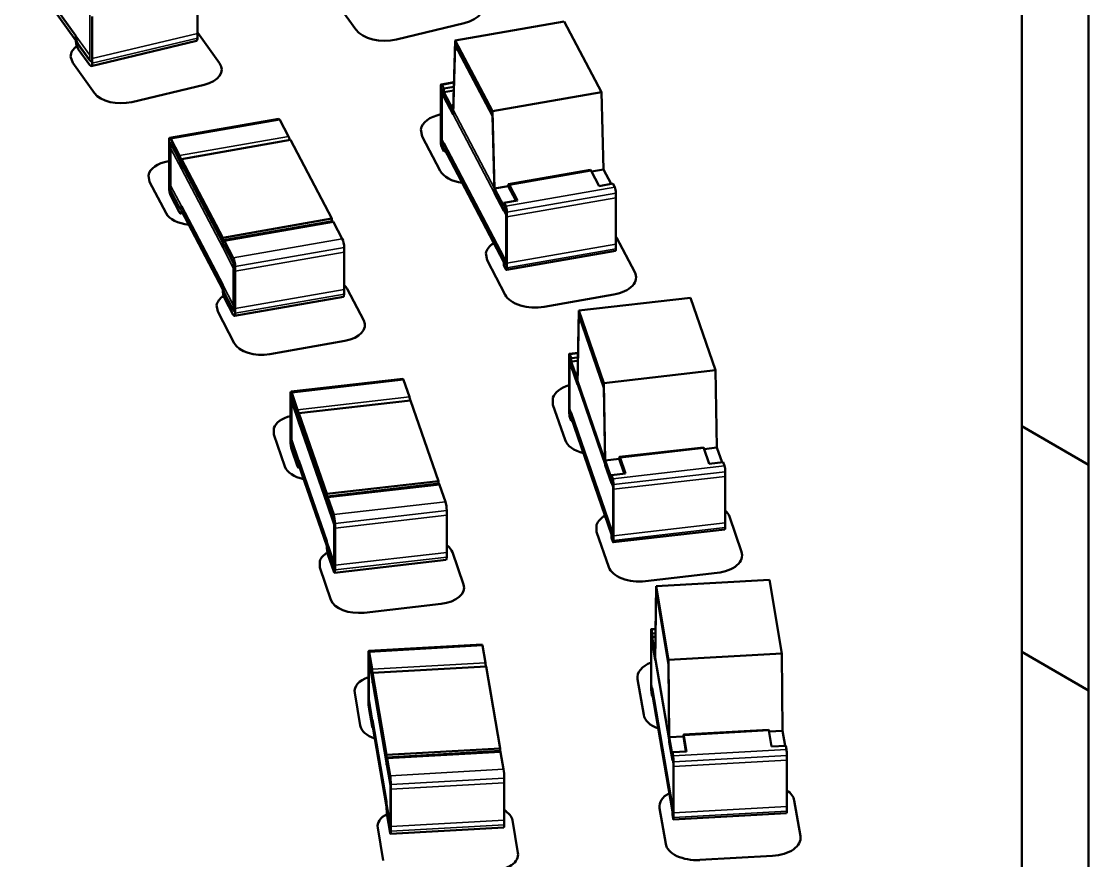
# Model space of a CAD drawing. Header units: inches. Extents: x -24.6 to 49, y -43 to 20.8.
# Drawn here: x 20.217 to 21.102, y 12.016 to 12.712 of the extents above; entities that cross this region are included whole.
import ezdxf

# ---------------------------------------------------------------- set-up
doc = ezdxf.new("R2010")
doc.units = ezdxf.units.IN
doc.header["$MEASUREMENT"] = 0
doc.layers.add('Visible (ANSI)', color=7, linetype='Continuous', lineweight=50)
doc.layers.add('Visible Narrow (ANSI)', color=7, linetype='Continuous', lineweight=35)

msp = doc.modelspace()

# ---------------------------------------------------------------- linework, layer by layer
at = {"layer": 'Visible (ANSI)'}
for p, q in [((21.10177, 13.73544), (21.10177, 11.62152)), ((21.04644, 12.91392), (21.04644, 11.60509)), ((20.21658, 12.76341), (20.26178, 12.70041)), ((20.21658, 12.75955), (20.26178, 12.69655)), ((20.36264, 12.70238), (20.36264, 12.7371)), ((20.36264, 12.69853), (20.36264, 12.73324)), ((20.49405, 12.70549), (20.47428, 12.73305)), ((20.27534, 12.68151), (20.27534, 12.71623)), ((20.27534, 12.67765), (20.27534, 12.71237)), ((20.66685, 12.71231), (20.57644, 12.69648)), ((20.66685, 12.71231), (20.69771, 12.65358)), ((20.36291, 12.70283), (20.38099, 12.67763)), ((20.58374, 12.71079), (20.52781, 12.69742)), ((20.27454, 12.67532), (20.36184, 12.69619)), ((20.57472, 12.63899), (20.57644, 12.69648)), ((20.57644, 12.69648), (20.60729, 12.63775)), ((20.26381, 12.69323), (20.27331, 12.68)), ((20.26381, 12.68938), (20.27331, 12.67615)), ((20.57472, 12.63513), (20.57644, 12.69262)), ((20.57644, 12.69262), (20.60729, 12.63389)), ((20.25925, 12.67804), (20.25745, 12.68326)), ((20.27733, 12.65284), (20.25925, 12.67804)), ((20.36821, 12.65981), (20.30819, 12.64546)), ((20.56444, 12.61613), (20.56444, 12.65856)), ((20.56485, 12.66009), (20.57541, 12.66194)), ((20.56546, 12.6595), (20.56701, 12.65656)), ((20.56444, 12.61227), (20.56444, 12.6547)), ((20.56546, 12.65564), (20.56701, 12.6527)), ((20.57529, 12.65801), (20.56701, 12.65656)), ((20.56701, 12.65367), (20.56701, 12.65656)), ((20.56701, 12.65367), (20.5752, 12.6551)), ((20.56701, 12.65367), (20.57472, 12.63899)), ((20.56701, 12.64981), (20.56701, 12.6527)), ((20.56701, 12.64981), (20.57472, 12.63513)), ((20.69771, 12.65358), (20.60729, 12.63775)), ((20.69771, 12.65358), (20.69943, 12.58957)), ((20.60729, 12.63775), (20.60901, 12.57373)), ((20.60729, 12.63389), (20.60901, 12.56987)), ((20.33968, 12.61572), (20.43009, 12.63156)), ((20.43101, 12.63066), (20.43821, 12.61696)), ((20.54889, 12.61701), (20.5479, 12.62281)), ((20.34059, 12.61483), (20.34779, 12.60112)), ((20.34934, 12.59819), (20.43975, 12.61402)), ((20.43975, 12.61402), (20.47404, 12.54877)), ((20.56389, 12.58847), (20.54889, 12.61701)), ((20.33905, 12.57871), (20.33905, 12.61342)), ((20.33905, 12.57485), (20.33905, 12.60957)), ((20.34059, 12.61097), (20.34779, 12.59727)), ((20.56546, 12.61128), (20.56701, 12.60834)), ((20.56546, 12.60742), (20.56701, 12.60449)), ((20.56701, 12.61124), (20.61672, 12.51662)), ((20.56701, 12.60834), (20.56701, 12.61124)), ((20.56701, 12.60738), (20.61672, 12.51276)), ((20.56701, 12.60449), (20.56701, 12.60738)), ((20.33861, 12.59638), (20.33905, 12.59646)), ((20.34934, 12.59819), (20.38362, 12.53293)), ((20.34934, 12.59385), (20.34934, 12.59819)), ((20.5684, 12.60473), (20.56701, 12.60449)), ((20.34934, 12.59433), (20.38362, 12.52908)), ((20.34934, 12.58999), (20.34934, 12.59433)), ((20.62073, 12.57724), (20.68854, 12.58912)), ((20.68915, 12.58852), (20.69584, 12.5758)), ((20.69943, 12.58957), (20.68952, 12.58783)), ((20.69943, 12.58957), (20.70575, 12.57753)), ((20.32286, 12.57937), (20.32195, 12.58466)), ((20.33657, 12.55327), (20.32286, 12.57937)), ((20.34059, 12.57143), (20.34779, 12.55773)), ((20.62031, 12.57571), (20.60901, 12.57373)), ((20.60901, 12.57373), (20.61672, 12.55905)), ((20.60901, 12.56987), (20.61672, 12.55519)), ((20.62031, 12.57571), (20.62663, 12.56368)), ((20.62802, 12.56392), (20.62134, 12.57665)), ((20.69584, 12.5758), (20.70714, 12.57778)), ((20.70714, 12.57778), (20.70868, 12.57484)), ((20.70971, 12.52756), (20.70971, 12.56999)), ((20.34059, 12.56757), (20.34779, 12.55387)), ((20.61672, 12.56194), (20.62802, 12.56392)), ((20.61672, 12.56194), (20.61826, 12.55901)), ((20.61672, 12.56194), (20.61672, 12.55905)), ((20.70971, 12.5237), (20.70971, 12.56613)), ((20.34871, 12.55297), (20.35039, 12.55327)), ((20.34934, 12.55913), (20.38362, 12.49388)), ((20.34934, 12.55527), (20.38362, 12.49002)), ((20.61672, 12.55808), (20.61826, 12.55515)), ((20.61672, 12.55808), (20.61672, 12.55519)), ((20.61929, 12.51172), (20.61929, 12.55415)), ((20.38362, 12.53293), (20.47404, 12.54877)), ((20.38425, 12.53089), (20.47467, 12.54673)), ((20.47404, 12.54662), (20.47404, 12.54877)), ((20.47558, 12.54583), (20.48278, 12.53213)), ((20.61929, 12.50787), (20.61929, 12.5503)), ((20.38362, 12.52859), (20.38362, 12.53293)), ((20.38362, 12.52474), (20.38362, 12.52908)), ((20.38362, 12.52908), (20.38363, 12.52908)), ((20.38516, 12.53), (20.39236, 12.51629)), ((20.38516, 12.52614), (20.39236, 12.51244)), ((20.71026, 12.53304), (20.72526, 12.50449)), ((20.48433, 12.49014), (20.48433, 12.52485)), ((20.48433, 12.48628), (20.48433, 12.521)), ((20.60289, 12.51424), (20.6019, 12.52003)), ((20.61672, 12.51662), (20.61672, 12.51372)), ((20.61887, 12.50633), (20.70929, 12.52217)), ((20.39391, 12.4743), (20.39391, 12.50902)), ((20.61789, 12.48569), (20.60289, 12.51424)), ((20.61672, 12.51372), (20.61826, 12.51079)), ((20.61672, 12.51276), (20.61672, 12.50987)), ((20.61672, 12.50987), (20.61826, 12.50693)), ((20.39391, 12.47044), (20.39391, 12.50516)), ((20.4868, 12.4905), (20.50052, 12.4644)), ((20.38516, 12.4866), (20.39236, 12.4729)), ((20.38516, 12.48274), (20.39236, 12.46904)), ((20.39328, 12.46814), (20.4837, 12.48398)), ((20.70804, 12.48589), (20.65011, 12.47574)), ((20.77161, 12.48325), (20.67894, 12.47261)), ((20.77161, 12.48325), (20.79235, 12.42306)), ((20.37943, 12.4717), (20.37853, 12.47699)), ((20.67779, 12.4152), (20.67894, 12.47261)), ((20.67894, 12.47261), (20.69968, 12.41241)), ((20.39314, 12.4456), (20.37943, 12.4717)), ((20.67779, 12.41134), (20.67894, 12.46875)), ((20.67894, 12.46875), (20.69968, 12.40856)), ((20.48477, 12.44739), (20.42261, 12.4365)), ((20.67116, 12.43677), (20.67824, 12.43759)), ((20.67088, 12.39283), (20.67088, 12.43526)), ((20.67088, 12.38897), (20.67088, 12.4314)), ((20.67157, 12.43615), (20.6726, 12.43314)), ((20.67157, 12.43229), (20.6726, 12.42928)), ((20.67816, 12.43378), (20.6726, 12.43314)), ((20.6726, 12.43024), (20.6726, 12.43314)), ((20.6726, 12.43024), (20.6781, 12.43088)), ((20.6726, 12.43024), (20.67779, 12.4152)), ((20.6726, 12.42639), (20.6726, 12.42928)), ((20.6726, 12.42639), (20.67779, 12.41134)), ((20.79235, 12.42306), (20.69968, 12.41241)), ((20.79235, 12.42306), (20.7935, 12.35896)), ((20.44029, 12.40538), (20.53296, 12.41602)), ((20.53357, 12.41508), (20.53841, 12.40103)), ((20.69968, 12.41241), (20.70083, 12.34832)), ((20.43986, 12.36839), (20.43986, 12.40311)), ((20.44089, 12.40444), (20.44573, 12.39039)), ((20.69968, 12.40856), (20.70083, 12.34446)), ((20.43986, 12.36453), (20.43986, 12.39925)), ((20.44089, 12.40058), (20.44573, 12.38653)), ((20.44677, 12.38738), (20.53944, 12.39802)), ((20.53944, 12.39802), (20.56248, 12.33114)), ((20.65743, 12.39453), (20.65743, 12.40036)), ((20.66752, 12.36527), (20.65743, 12.39453)), ((20.44677, 12.38738), (20.46981, 12.3205)), ((20.44677, 12.38304), (20.44677, 12.38738)), ((20.67157, 12.38793), (20.6726, 12.38492)), ((20.67157, 12.38407), (20.6726, 12.38106)), ((20.6726, 12.38781), (20.70601, 12.29084)), ((20.6726, 12.38492), (20.6726, 12.38781)), ((20.6726, 12.38396), (20.70601, 12.28698)), ((20.6726, 12.38106), (20.6726, 12.38396)), ((20.42598, 12.3699), (20.42598, 12.37522)), ((20.44677, 12.38352), (20.46981, 12.31664)), ((20.44677, 12.37918), (20.44677, 12.38352)), ((20.67356, 12.38117), (20.6726, 12.38106)), ((21.04644, 12.37674), (21.10177, 12.34479)), ((20.4352, 12.34315), (20.42598, 12.3699)), ((20.44089, 12.36104), (20.44573, 12.34699)), ((20.44089, 12.35718), (20.44573, 12.34314)), ((20.7127, 12.35116), (20.78221, 12.35914)), ((20.78261, 12.35851), (20.7871, 12.34547)), ((20.7935, 12.35896), (20.78288, 12.35774)), ((20.7935, 12.35896), (20.79773, 12.34669)), ((20.44677, 12.34832), (20.46981, 12.28144)), ((20.71241, 12.34965), (20.70083, 12.34832)), ((20.71241, 12.34965), (20.71664, 12.33738)), ((20.7176, 12.33749), (20.71311, 12.35053)), ((20.44634, 12.3422), (20.44751, 12.34233)), ((20.44677, 12.34447), (20.46981, 12.27759)), ((20.70083, 12.34832), (20.70601, 12.33327)), ((20.70083, 12.34446), (20.70601, 12.32941)), ((20.7871, 12.34547), (20.79869, 12.3468)), ((20.79869, 12.3468), (20.79972, 12.34379)), ((20.46981, 12.3205), (20.56248, 12.33114)), ((20.56248, 12.32902), (20.56248, 12.33114)), ((20.70601, 12.33616), (20.7176, 12.33749)), ((20.70601, 12.33616), (20.70705, 12.33315)), ((20.70601, 12.33616), (20.70601, 12.33327)), ((20.70601, 12.3323), (20.70705, 12.32929)), ((20.70601, 12.3323), (20.70601, 12.32941)), ((20.80042, 12.29646), (20.80042, 12.33889)), ((20.80042, 12.2926), (20.80042, 12.33504)), ((20.47024, 12.31843), (20.56291, 12.32907)), ((20.56352, 12.32813), (20.56836, 12.31409)), ((20.70774, 12.28582), (20.70774, 12.32825)), ((20.70774, 12.28196), (20.70774, 12.32439)), ((20.46981, 12.31616), (20.46981, 12.3205)), ((20.46981, 12.3123), (20.46981, 12.31664)), ((20.46981, 12.31664), (20.46982, 12.31664)), ((20.47085, 12.31749), (20.47569, 12.30345)), ((20.47085, 12.31363), (20.47569, 12.29959)), ((20.5694, 12.27202), (20.5694, 12.30674)), ((20.47672, 12.26138), (20.47672, 12.2961)), ((20.5694, 12.26816), (20.5694, 12.30288)), ((20.80377, 12.30184), (20.81386, 12.27258)), ((20.47672, 12.25752), (20.47672, 12.29224)), ((20.69373, 12.2892), (20.69373, 12.29502)), ((20.70381, 12.25994), (20.69373, 12.2892)), ((20.70601, 12.29084), (20.70601, 12.28794)), ((20.70601, 12.28794), (20.70705, 12.28493)), ((20.70601, 12.28698), (20.70601, 12.28408)), ((20.70746, 12.28045), (20.80013, 12.29109)), ((20.70601, 12.28408), (20.70705, 12.28108)), ((20.47085, 12.27409), (20.47569, 12.26005)), ((20.47085, 12.27024), (20.47569, 12.25619)), ((20.57405, 12.27219), (20.58327, 12.24543)), ((20.464, 12.25955), (20.464, 12.26487)), ((20.47629, 12.25525), (20.56897, 12.26589)), ((20.47322, 12.2328), (20.464, 12.25955)), ((20.79356, 12.25504), (20.73419, 12.24822)), ((20.74237, 12.18665), (20.74294, 12.24401)), ((20.83698, 12.24936), (20.74294, 12.24401)), ((20.74294, 12.24401), (20.75336, 12.18294)), ((20.83698, 12.24936), (20.8474, 12.18828)), ((20.74237, 12.18279), (20.74294, 12.24016)), ((20.74294, 12.24016), (20.75336, 12.17908)), ((20.56471, 12.2294), (20.501, 12.22208)), ((20.73889, 12.16458), (20.73889, 12.20701)), ((20.73904, 12.20851), (20.74259, 12.20871)), ((20.73924, 12.20787), (20.73976, 12.20481)), ((20.73889, 12.16072), (20.73889, 12.20315)), ((20.73924, 12.20401), (20.73976, 12.20096)), ((20.74255, 12.20497), (20.73976, 12.20481)), ((20.73976, 12.20192), (20.73976, 12.20481)), ((20.73976, 12.20192), (20.74252, 12.20208)), ((20.73976, 12.20192), (20.74237, 12.18665)), ((20.73976, 12.19806), (20.73976, 12.20096)), ((20.73976, 12.19806), (20.74237, 12.18279)), ((20.50469, 12.19035), (20.59872, 12.19569)), ((20.50499, 12.18938), (20.50742, 12.17513)), ((20.59903, 12.19473), (20.60146, 12.18048)), ((21.04644, 12.1896), (21.10177, 12.15765)), ((20.50447, 12.15338), (20.50447, 12.18809)), ((20.50447, 12.14952), (20.50447, 12.18424)), ((20.50499, 12.18552), (20.50742, 12.17127)), ((20.8474, 12.18828), (20.75336, 12.18294)), ((20.75336, 12.18294), (20.75394, 12.11879)), ((20.8474, 12.18828), (20.84798, 12.12414)), ((20.50795, 12.17208), (20.60198, 12.17742)), ((20.50795, 12.17208), (20.51952, 12.10421)), ((20.50795, 12.16774), (20.50795, 12.17208)), ((20.60198, 12.17742), (20.61356, 12.10956)), ((20.75336, 12.17908), (20.75394, 12.11493)), ((20.50795, 12.16822), (20.51952, 12.10036)), ((20.50795, 12.16388), (20.50795, 12.16822)), ((20.73275, 12.13729), (20.72769, 12.16698)), ((20.49768, 12.12846), (20.49305, 12.15561)), ((20.60472, 12.16196), (20.60935, 12.13481)), ((20.73924, 12.15965), (20.73976, 12.1566)), ((20.73924, 12.15579), (20.73976, 12.15274)), ((20.73976, 12.15949), (20.75655, 12.06109)), ((20.73976, 12.1566), (20.73976, 12.15949)), ((20.73976, 12.15563), (20.75655, 12.05723)), ((20.73976, 12.15274), (20.73976, 12.15563)), ((20.50499, 12.14598), (20.50742, 12.13173)), ((20.74025, 12.15277), (20.73976, 12.15274)), ((20.50499, 12.14213), (20.50742, 12.12788)), ((20.50795, 12.13302), (20.51952, 12.06516)), ((20.50795, 12.12916), (20.51952, 12.0613)), ((20.50773, 12.12691), (20.50832, 12.12694)), ((20.7657, 12.11946), (20.75394, 12.11879)), ((20.75394, 12.11879), (20.75655, 12.10352)), ((20.7657, 12.11946), (20.76781, 12.10705)), ((20.76584, 12.12096), (20.83637, 12.12497)), ((20.7683, 12.10708), (20.76604, 12.12032)), ((20.83657, 12.12433), (20.83883, 12.11109)), ((20.84798, 12.12414), (20.83671, 12.1235)), ((20.84798, 12.12414), (20.85009, 12.11173)), ((20.51952, 12.10421), (20.61356, 12.10956)), ((20.61356, 12.10746), (20.61356, 12.10956)), ((20.75394, 12.11493), (20.75655, 12.09966)), ((20.83883, 12.11109), (20.85058, 12.11176)), ((20.85058, 12.11176), (20.8511, 12.10871)), ((20.51952, 12.09987), (20.51952, 12.10421)), ((20.51974, 12.10213), (20.61377, 12.10747)), ((20.52004, 12.10116), (20.52247, 12.08691)), ((20.61408, 12.10651), (20.61651, 12.09226)), ((20.75655, 12.10641), (20.7683, 12.10708)), ((20.75655, 12.10641), (20.75707, 12.10336)), ((20.75655, 12.10641), (20.75655, 12.10352)), ((20.75655, 12.10256), (20.75707, 12.0995)), ((20.75655, 12.10256), (20.75655, 12.09966)), ((20.85145, 12.06135), (20.85145, 12.10378)), ((20.51952, 12.09602), (20.51952, 12.10036)), ((20.51952, 12.10036), (20.51953, 12.10036)), ((20.52004, 12.0973), (20.52247, 12.08305)), ((20.75742, 12.056), (20.75742, 12.09843)), ((20.75742, 12.05214), (20.75742, 12.09457)), ((20.85145, 12.05749), (20.85145, 12.09992)), ((20.61703, 12.05014), (20.61703, 12.08486)), ((20.523, 12.0448), (20.523, 12.07951)), ((20.523, 12.04094), (20.523, 12.07566)), ((20.61703, 12.04629), (20.61703, 12.081)), ((20.85759, 12.06645), (20.86265, 12.03676)), ((20.52004, 12.05776), (20.52247, 12.04351)), ((20.75099, 12.03041), (20.74592, 12.0601)), ((20.75655, 12.06109), (20.75655, 12.0582)), ((20.75655, 12.0582), (20.75707, 12.05514)), ((20.75655, 12.05723), (20.75655, 12.05434)), ((20.52004, 12.05391), (20.52247, 12.03965)), ((20.62382, 12.04999), (20.62845, 12.02284)), ((20.75655, 12.05434), (20.75707, 12.05128)), ((20.75727, 12.05064), (20.8513, 12.05599)), ((20.51678, 12.01649), (20.51215, 12.04364)), ((20.52278, 12.03869), (20.61681, 12.04403)), ((20.83947, 12.02045), (20.77923, 12.01703))]:
    msp.add_line(p, q, dxfattribs=at)
for centre, major_axis, ratio, start_param, end_param in [((20.57385, 12.72457), (0.02584, 0), 0.57735, 5.105089, 6.675885), ((20.34109, 12.69761), (0.02362, 0), 0.57735, 0.392702, 0.422), ((20.51792, 12.7112), (-0.02584, 0), 0.57735, 0.3927, 1.963496), ((20.26381, 12.69757), (0.00124, -0.00517), 0.31246, 4.059125, 5.629922), ((20.26381, 12.69372), (0.00124, -0.00517), 0.31246, 4.059125, 5.629922), ((20.3606, 12.70136), (0.00124, -0.00517), 0.31246, 0, 0.917533), ((20.28107, 12.68326), (-0.02362, 0), 0.57735, 5.607017, 6.283175), ((20.27331, 12.68434), (0.00124, -0.00517), 0.31246, 5.629922, 7.200718), ((20.27331, 12.68049), (0.00124, -0.00517), 0.31246, 5.629922, 7.200718), ((20.35917, 12.67241), (0.02362, 0), 0.57735, 5.105098, 6.675872), ((20.56546, 12.6566), (-0.00061, 0.00349), 0.237016, 5.64681, 7.217607), ((20.29915, 12.65806), (-0.02362, 0), 0.57735, 0.392702, 1.96349), ((20.56546, 12.65275), (-0.00061, 0.00349), 0.237016, 5.64681, 7.217607), ((20.43101, 12.62632), (-0.00092, 0.00524), 0.237016, 5.64681, 6.283185), ((20.57361, 12.62134), (-0.02584, 0), 0.57735, 5.075455, 6.185017), ((20.34059, 12.61049), (-0.00092, 0.00524), 0.237016, 5.64681, 7.217607), ((20.43821, 12.61262), (-0.00092, 0.00524), 0.237016, 4.923935, 5.64681), ((20.56546, 12.61417), (0.00061, -0.00349), 0.237016, 4.076014, 5.64681), ((20.34059, 12.60663), (-0.00092, 0.00524), 0.237016, 5.64681, 7.217607), ((20.56546, 12.61032), (0.00061, -0.00349), 0.237016, 4.076014, 5.64681), ((20.34546, 12.58333), (-0.02362, 0), 0.57735, 5.006908, 6.185014), ((20.34779, 12.59678), (-0.00092, 0.00524), 0.237016, 4.076014, 5.64681), ((20.34779, 12.59293), (-0.00092, 0.00524), 0.237016, 4.076014, 5.64681), ((20.58861, 12.5928), (-0.02584, 0), 0.57735, 0.294516, 1.322696), ((20.68915, 12.58563), (-0.00061, 0.00349), 0.237016, 5.64681, 6.283185), ((20.34059, 12.57577), (0.00092, -0.00524), 0.237016, 4.076014, 5.64681), ((20.34059, 12.57191), (0.00092, -0.00524), 0.237016, 4.076014, 5.64681), ((20.62134, 12.57375), (-0.00061, 0.00349), 0.237016, 5.64681, 7.217607), ((20.70868, 12.57195), (-0.00061, 0.00349), 0.237016, 4.076014, 5.64681), ((20.35918, 12.55723), (-0.02362, 0), 0.57735, 0.294533, 1.409426), ((20.34779, 12.56207), (0.00092, -0.00524), 0.237016, 5.64681, 7.217607), ((20.34779, 12.55821), (0.00092, -0.00524), 0.237016, 5.64681, 7.217607), ((20.61826, 12.55611), (-0.00061, 0.00349), 0.237016, 4.076014, 5.64681), ((20.61826, 12.55225), (-0.00061, 0.00349), 0.237016, 4.076014, 5.64681), ((20.47558, 12.54149), (-0.00092, 0.00524), 0.237016, 5.64681, 6.283185), ((20.38516, 12.52566), (-0.00092, 0.00524), 0.237016, 5.64681, 7.217607), ((20.38516, 12.5218), (-0.00092, 0.00524), 0.237016, 5.64681, 7.217607), ((20.48278, 12.52779), (-0.00092, 0.00524), 0.237016, 4.076014, 5.64681), ((20.62761, 12.51857), (-0.02584, 0), 0.57735, 5.549541, 6.185017), ((20.68554, 12.52871), (0.02584, 0), 0.57735, 0.294516, 0.360499), ((20.70868, 12.52566), (0.00061, -0.00349), 0.237016, 0, 0.934421), ((20.39236, 12.51195), (-0.00092, 0.00524), 0.237016, 4.076014, 5.64681), ((20.39236, 12.5081), (-0.00092, 0.00524), 0.237016, 4.076014, 5.64681), ((20.61826, 12.51368), (0.00061, -0.00349), 0.237016, 5.64681, 7.217607), ((20.61826, 12.50982), (0.00061, -0.00349), 0.237016, 5.64681, 7.217607), ((20.70054, 12.50016), (0.02584, 0), 0.57735, 5.006909, 6.577711), ((20.38516, 12.49094), (0.00092, -0.00524), 0.237016, 4.076014, 5.64681), ((20.38516, 12.48708), (0.00092, -0.00524), 0.237016, 4.076014, 5.64681), ((20.4642, 12.48654), (0.02362, 0), 0.57735, 0.294533, 0.550841), ((20.40203, 12.47566), (-0.02362, 0), 0.57735, 5.554697, 6.185014), ((20.48278, 12.48921), (0.00092, -0.00524), 0.237016, 0, 0.934421), ((20.64261, 12.49002), (-0.02584, 0), 0.57735, 0.294516, 1.865335), ((20.39236, 12.47724), (0.00092, -0.00524), 0.237016, 5.64681, 7.217607), ((20.39236, 12.47338), (0.00092, -0.00524), 0.237016, 5.64681, 7.217607), ((20.47791, 12.46044), (0.02362, 0), 0.57735, 5.006922, 6.577703), ((20.41575, 12.44955), (-0.02362, 0), 0.57735, 0.294533, 1.865314), ((20.67157, 12.43325), (-0.0004, 0.00352), 0.159291, 5.65853, 7.229327), ((20.67157, 12.4294), (-0.0004, 0.00352), 0.159291, 5.65853, 7.229327), ((20.53357, 12.41074), (-0.00061, 0.00528), 0.159291, 5.65853, 6.283185), ((20.68277, 12.39744), (-0.02584, 0), 0.57735, 5.191031, 6.086839), ((20.44089, 12.4001), (-0.00061, 0.00528), 0.159291, 5.65853, 7.229327), ((20.44089, 12.39624), (-0.00061, 0.00528), 0.159291, 5.65853, 7.229327), ((20.53841, 12.39669), (-0.00061, 0.00528), 0.159291, 4.940715, 5.65853), ((20.67157, 12.39082), (0.0004, -0.00352), 0.159291, 4.087734, 5.65853), ((20.44915, 12.37256), (-0.02362, 0), 0.57735, 5.116841, 6.086833), ((20.44573, 12.38605), (-0.00061, 0.00528), 0.159291, 4.087734, 5.65853), ((20.44573, 12.38219), (-0.00061, 0.00528), 0.159291, 4.087734, 5.65853), ((20.67157, 12.38696), (0.0004, -0.00352), 0.159291, 4.087734, 5.65853), ((20.44089, 12.36538), (0.00061, -0.00528), 0.159291, 4.087734, 5.65853), ((20.44089, 12.36152), (0.00061, -0.00528), 0.159291, 4.087734, 5.65853), ((20.69286, 12.36818), (-0.02584, 0), 0.57735, 0.196347, 1.169679), ((20.78261, 12.35562), (-0.0004, 0.00352), 0.159291, 5.65853, 6.283185), ((20.44573, 12.35133), (0.00061, -0.00528), 0.159291, 5.65853, 7.229327), ((20.71311, 12.34764), (-0.0004, 0.00352), 0.159291, 5.65853, 7.229327), ((20.45837, 12.34581), (-0.02362, 0), 0.57735, 0.196351, 1.24257), ((20.44573, 12.34748), (0.00061, -0.00528), 0.159291, 5.65853, 7.229327), ((20.79972, 12.3409), (-0.0004, 0.00352), 0.159291, 4.087734, 5.65853), ((20.70705, 12.33026), (-0.0004, 0.00352), 0.159291, 4.087734, 5.65853), ((20.56352, 12.32379), (-0.00061, 0.00528), 0.159291, 5.65853, 6.283185), ((20.70705, 12.3264), (-0.0004, 0.00352), 0.159291, 4.087734, 5.65853), ((20.47085, 12.31315), (-0.00061, 0.00528), 0.159291, 5.65853, 7.229327), ((20.47085, 12.30929), (-0.00061, 0.00528), 0.159291, 5.65853, 7.229327), ((20.56836, 12.30975), (-0.00061, 0.00528), 0.159291, 4.087734, 5.65853), ((20.77843, 12.29893), (0.02584, 0), 0.57735, 0.196347, 0.553373), ((20.47569, 12.29911), (-0.00061, 0.00528), 0.159291, 4.087734, 5.65853), ((20.47569, 12.29525), (-0.00061, 0.00528), 0.159291, 4.087734, 5.65853), ((20.71907, 12.29211), (-0.02584, 0), 0.57735, 5.5062, 6.086839), ((20.79972, 12.29461), (0.0004, -0.00352), 0.159291, 0, 0.946141), ((20.47085, 12.27843), (0.00061, -0.00528), 0.159291, 4.087734, 5.65853), ((20.47085, 12.27458), (0.00061, -0.00528), 0.159291, 4.087734, 5.65853), ((20.55088, 12.26953), (0.02362, 0), 0.57735, 0.196351, 0.670204), ((20.70705, 12.28783), (0.0004, -0.00352), 0.159291, 5.65853, 7.229327), ((20.70705, 12.28397), (0.0004, -0.00352), 0.159291, 5.65853, 7.229327), ((20.48717, 12.26221), (-0.02362, 0), 0.57735, 5.50022, 6.086833), ((20.78852, 12.26967), (0.02584, 0), 0.57735, 4.908736, 6.479537), ((20.47569, 12.26439), (0.00061, -0.00528), 0.159291, 5.65853, 7.229327), ((20.56836, 12.27117), (0.00061, -0.00528), 0.159291, 0, 0.946141), ((20.72915, 12.26285), (-0.02584, 0), 0.57735, 0.196347, 1.767148), ((20.47569, 12.26053), (0.00061, -0.00528), 0.159291, 5.65853, 7.229327), ((20.5601, 12.24277), (0.02362, 0), 0.57735, 4.908752, 6.479522), ((20.49639, 12.23546), (-0.02362, 0), 0.57735, 0.196351, 1.767145), ((20.73924, 12.20498), (-0.0002, 0.00354), 0.080031, 5.665428, 7.236225), ((20.73924, 12.20112), (-0.0002, 0.00354), 0.080031, 5.665428, 7.236225), ((20.50499, 12.18504), (-0.0003, 0.00531), 0.080031, 5.665428, 7.236225), ((20.59903, 12.19039), (-0.0003, 0.00531), 0.080031, 5.665428, 6.283185), ((20.50499, 12.18118), (-0.0003, 0.00531), 0.080031, 5.665428, 7.236225), ((20.60146, 12.17614), (-0.0003, 0.00531), 0.080031, 4.950607, 5.665428), ((20.7534, 12.16845), (-0.02584, 0), 0.57735, 5.308653, 6.381373), ((20.50742, 12.17079), (-0.0003, 0.00531), 0.080031, 4.094632, 5.665428), ((20.51656, 12.15695), (-0.02362, 0), 0.57735, 5.249571, 6.38136), ((20.50742, 12.16693), (-0.0003, 0.00531), 0.080031, 4.094632, 5.665428), ((20.58121, 12.16062), (0.02362, 0), 0.57735, 0.098185, 0.189841), ((20.73924, 12.16254), (0.0002, -0.00354), 0.080031, 4.094632, 5.665428), ((20.73924, 12.15869), (0.0002, -0.00354), 0.080031, 4.094632, 5.665428), ((20.50499, 12.15032), (0.0003, -0.00531), 0.080031, 4.094632, 5.665428), ((20.50499, 12.14647), (0.0003, -0.00531), 0.080031, 4.094632, 5.665428), ((20.75847, 12.13876), (-0.02584, 0), 0.57735, 0.098162, 1.013397), ((20.52119, 12.1298), (-0.02362, 0), 0.57735, 0.098185, 1.071418), ((20.50742, 12.13607), (0.0003, -0.00531), 0.080031, 5.665428, 7.236225), ((20.50742, 12.13222), (0.0003, -0.00531), 0.080031, 5.665428, 7.236225), ((20.58584, 12.13348), (0.02362, 0), 0.57735, 0.006543, 0.098175), ((20.76604, 12.11742), (-0.0002, 0.00354), 0.080031, 5.665428, 7.236225), ((20.83657, 12.12143), (-0.0002, 0.00354), 0.080031, 5.665428, 6.283185), ((20.52004, 12.09682), (-0.0003, 0.00531), 0.080031, 5.665428, 7.236225), ((20.61408, 12.10217), (-0.0003, 0.00531), 0.080031, 5.665428, 6.283185), ((20.75707, 12.10047), (-0.0002, 0.00354), 0.080031, 4.094632, 5.665428), ((20.8511, 12.10581), (-0.0002, 0.00354), 0.080031, 4.094632, 5.665428), ((20.52004, 12.09296), (-0.0003, 0.00531), 0.080031, 5.665428, 7.236225), ((20.61651, 12.08792), (-0.0003, 0.00531), 0.080031, 4.094632, 5.665428), ((20.75707, 12.09661), (-0.0002, 0.00354), 0.080031, 4.094632, 5.665428), ((20.52247, 12.08257), (-0.0003, 0.00531), 0.080031, 4.094632, 5.665428), ((20.52247, 12.07871), (-0.0003, 0.00531), 0.080031, 4.094632, 5.665428), ((20.83187, 12.06499), (0.02584, 0), 0.57735, 0.098162, 0.711173), ((20.52004, 12.0621), (0.0003, -0.00531), 0.080031, 4.094632, 5.665428), ((20.77163, 12.06156), (-0.02584, 0), 0.57735, 5.466134, 6.381373), ((20.52004, 12.05825), (0.0003, -0.00531), 0.080031, 4.094632, 5.665428), ((20.60031, 12.04865), (0.02362, 0), 0.57735, 0.098185, 0.784486), ((20.8511, 12.05952), (0.0002, -0.00354), 0.080031, 0, 0.953039), ((20.53566, 12.04497), (-0.02362, 0), 0.57735, 5.444297, 6.38136), ((20.75707, 12.05803), (0.0002, -0.00354), 0.080031, 5.665428, 7.236225), ((20.75707, 12.05418), (0.0002, -0.00354), 0.080031, 5.665428, 7.236225), ((20.52247, 12.04785), (0.0003, -0.00531), 0.080031, 5.665428, 7.236225), ((20.52247, 12.04399), (0.0003, -0.00531), 0.080031, 5.665428, 7.236225), ((20.61651, 12.04934), (0.0003, -0.00531), 0.080031, 0, 0.953039), ((20.7767, 12.03187), (-0.02584, 0), 0.57735, 0.098162, 1.668981), ((20.83694, 12.0353), (0.02584, 0), 0.57735, 4.810548, 6.381373), ((20.60494, 12.0215), (0.02362, 0), 0.57735, 4.810561, 6.38136)]:
    msp.add_ellipse(centre, major_axis=major_axis, ratio=ratio, start_param=start_param, end_param=end_param, dxfattribs=at)
at = {"layer": 'Visible Narrow (ANSI)'}
for p, q in [((20.27331, 12.68434), (20.27331, 12.71906)), ((20.27331, 12.68049), (20.27331, 12.7152)), ((20.26178, 12.70041), (20.27331, 12.68434)), ((20.26178, 12.69655), (20.27331, 12.68049)), ((20.27534, 12.68151), (20.36264, 12.70238)), ((20.27534, 12.67765), (20.36264, 12.69853)), ((20.56546, 12.6595), (20.57538, 12.66124)), ((20.56546, 12.6566), (20.56701, 12.65367)), ((20.56546, 12.61417), (20.56546, 12.6566)), ((20.56546, 12.65275), (20.56701, 12.64981)), ((20.56546, 12.61032), (20.56546, 12.65275)), ((20.60901, 12.57373), (20.57472, 12.63899)), ((20.60901, 12.56987), (20.57472, 12.63513)), ((20.34059, 12.61483), (20.43101, 12.63066)), ((20.34779, 12.60112), (20.43821, 12.61696)), ((20.56546, 12.61417), (20.56701, 12.61124)), ((20.34059, 12.57577), (20.34059, 12.61049)), ((20.34059, 12.61049), (20.34934, 12.59385)), ((20.34059, 12.57191), (20.34059, 12.60663)), ((20.34059, 12.60663), (20.34934, 12.58999)), ((20.56546, 12.61032), (20.56701, 12.60738)), ((20.34934, 12.59385), (20.38362, 12.52859)), ((20.34934, 12.58999), (20.38362, 12.52474)), ((20.62134, 12.57665), (20.68915, 12.58852)), ((20.34059, 12.57577), (20.34934, 12.55913)), ((20.34059, 12.57191), (20.34934, 12.55527)), ((20.61826, 12.55901), (20.70868, 12.57484)), ((20.61929, 12.55415), (20.70971, 12.56999)), ((20.61929, 12.5503), (20.70971, 12.56613)), ((20.61672, 12.55905), (20.61826, 12.55611)), ((20.61672, 12.55519), (20.61826, 12.55225)), ((20.61826, 12.51368), (20.61826, 12.55611)), ((20.61826, 12.50982), (20.61826, 12.55225)), ((20.38516, 12.53), (20.47558, 12.54583)), ((20.38362, 12.52859), (20.39236, 12.51195)), ((20.39236, 12.51629), (20.48278, 12.53213)), ((20.61929, 12.51172), (20.70971, 12.52756)), ((20.38362, 12.52474), (20.39236, 12.5081)), ((20.39391, 12.50902), (20.48433, 12.52485)), ((20.39391, 12.50516), (20.48433, 12.521)), ((20.61672, 12.51662), (20.61826, 12.51368)), ((20.61929, 12.50787), (20.70971, 12.5237)), ((20.39236, 12.47724), (20.39236, 12.51195)), ((20.39236, 12.47338), (20.39236, 12.5081)), ((20.61672, 12.51276), (20.61826, 12.50982)), ((20.38362, 12.49388), (20.39236, 12.47724)), ((20.38362, 12.49002), (20.39236, 12.47338)), ((20.39391, 12.4743), (20.48433, 12.49014)), ((20.39391, 12.47044), (20.48433, 12.48628)), ((20.67157, 12.43615), (20.67822, 12.43691)), ((20.67157, 12.43325), (20.6726, 12.43024)), ((20.67157, 12.39082), (20.67157, 12.43325)), ((20.67157, 12.4294), (20.6726, 12.42639)), ((20.67157, 12.38696), (20.67157, 12.4294)), ((20.44089, 12.40444), (20.53357, 12.41508)), ((20.70083, 12.34832), (20.67779, 12.4152)), ((20.70083, 12.34446), (20.67779, 12.41134)), ((20.44089, 12.36538), (20.44089, 12.4001)), ((20.44089, 12.4001), (20.44677, 12.38304)), ((20.44089, 12.36152), (20.44089, 12.39624)), ((20.44089, 12.39624), (20.44677, 12.37918)), ((20.44573, 12.39039), (20.53841, 12.40103)), ((20.67157, 12.39082), (20.6726, 12.38781)), ((20.67157, 12.38696), (20.6726, 12.38396)), ((20.44677, 12.38304), (20.46981, 12.31616)), ((20.44677, 12.37918), (20.46981, 12.3123)), ((20.44089, 12.36538), (20.44677, 12.34832)), ((20.44089, 12.36152), (20.44677, 12.34447)), ((20.71311, 12.35053), (20.78261, 12.35851)), ((20.70705, 12.33315), (20.79972, 12.34379)), ((20.70601, 12.33327), (20.70705, 12.33026)), ((20.70774, 12.32825), (20.80042, 12.33889)), ((20.70774, 12.32439), (20.80042, 12.33504)), ((20.47085, 12.31749), (20.56352, 12.32813)), ((20.70601, 12.32941), (20.70705, 12.3264)), ((20.70705, 12.28783), (20.70705, 12.33026)), ((20.70705, 12.28397), (20.70705, 12.3264)), ((20.46981, 12.31616), (20.47569, 12.29911)), ((20.47569, 12.30345), (20.56836, 12.31409)), ((20.46981, 12.3123), (20.47569, 12.29525)), ((20.47672, 12.2961), (20.5694, 12.30674)), ((20.47569, 12.26439), (20.47569, 12.29911)), ((20.47569, 12.26053), (20.47569, 12.29525)), ((20.47672, 12.29224), (20.5694, 12.30288)), ((20.70774, 12.28582), (20.80042, 12.29646)), ((20.70601, 12.29084), (20.70705, 12.28783)), ((20.70601, 12.28698), (20.70705, 12.28397)), ((20.70774, 12.28196), (20.80042, 12.2926)), ((20.46981, 12.28144), (20.47569, 12.26439)), ((20.46981, 12.27759), (20.47569, 12.26053)), ((20.47672, 12.26138), (20.5694, 12.27202)), ((20.47672, 12.25752), (20.5694, 12.26816)), ((20.73924, 12.20787), (20.74258, 12.20806)), ((20.73924, 12.20498), (20.73976, 12.20192)), ((20.73924, 12.16254), (20.73924, 12.20498)), ((20.73924, 12.20112), (20.73976, 12.19806)), ((20.73924, 12.15869), (20.73924, 12.20112)), ((20.50499, 12.18938), (20.59903, 12.19473)), ((20.50499, 12.15032), (20.50499, 12.18504)), ((20.50499, 12.18504), (20.50795, 12.16774)), ((20.50499, 12.14647), (20.50499, 12.18118)), ((20.50499, 12.18118), (20.50795, 12.16388)), ((20.50742, 12.17513), (20.60146, 12.18048)), ((20.75394, 12.11879), (20.74237, 12.18665)), ((20.75394, 12.11493), (20.74237, 12.18279)), ((20.50795, 12.16774), (20.51952, 12.09987)), ((20.50795, 12.16388), (20.51952, 12.09602)), ((20.73924, 12.16254), (20.73976, 12.15949)), ((20.73924, 12.15869), (20.73976, 12.15563)), ((20.50499, 12.15032), (20.50795, 12.13302)), ((20.50499, 12.14647), (20.50795, 12.12916)), ((20.76604, 12.12032), (20.83657, 12.12433)), ((20.52004, 12.10116), (20.61408, 12.10651)), ((20.75655, 12.10352), (20.75707, 12.10047)), ((20.75707, 12.10336), (20.8511, 12.10871)), ((20.75707, 12.05803), (20.75707, 12.10047)), ((20.75742, 12.09843), (20.85145, 12.10378)), ((20.51952, 12.09987), (20.52247, 12.08257)), ((20.51952, 12.09602), (20.52247, 12.07871)), ((20.52247, 12.08691), (20.61651, 12.09226)), ((20.75655, 12.09966), (20.75707, 12.09661)), ((20.75707, 12.05418), (20.75707, 12.09661)), ((20.75742, 12.09457), (20.85145, 12.09992)), ((20.523, 12.07951), (20.61703, 12.08486)), ((20.52247, 12.04785), (20.52247, 12.08257)), ((20.52247, 12.04399), (20.52247, 12.07871)), ((20.523, 12.07566), (20.61703, 12.081)), ((20.51952, 12.06516), (20.52247, 12.04785)), ((20.51952, 12.0613), (20.52247, 12.04399)), ((20.75655, 12.06109), (20.75707, 12.05803)), ((20.75655, 12.05723), (20.75707, 12.05418)), ((20.75742, 12.056), (20.85145, 12.06135)), ((20.75742, 12.05214), (20.85145, 12.05749)), ((20.523, 12.0448), (20.61703, 12.05014)), ((20.523, 12.04094), (20.61703, 12.04629))]:
    msp.add_line(p, q, dxfattribs=at)

doc.saveas('drawing.dxf')
